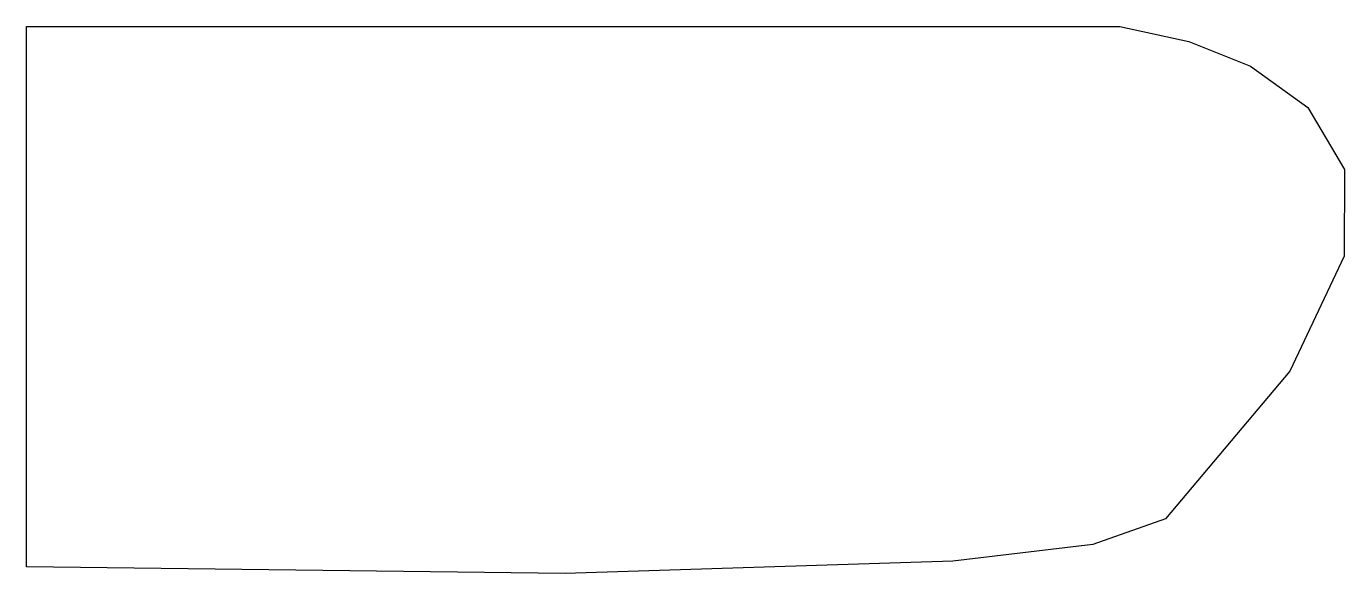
# Model space of a CAD drawing. Extents: x 0 to 293, y 0 to 122.
import ezdxf

# ---------------------------------------------------------------- set-up
doc = ezdxf.new("R2010")
doc.units = 0
doc.layers.get('0').update_dxf_attribs({"linetype": 'CONTINUOUS'})

msp = doc.modelspace()

# ---------------------------------------------------------------- linework, layer by layer
at = {"color": 7}
msp.add_lwpolyline([(0, 121.581333), (242.824, 121.581333), (258.166747, 118.248906), (271.829113, 112.76922), (284.582306, 103.579083), (292.748946, 89.802395), (292.651656, 70.563052), (280.613059, 44.984954), (252.955778, 12.192), (236.860237, 6.509687), (205.751906, 2.854413), (119.651639, 0.059972), (0, 1.580444), (0, 121.581333), (0, 121.581333)], dxfattribs=at)

doc.saveas('drawing.dxf')
